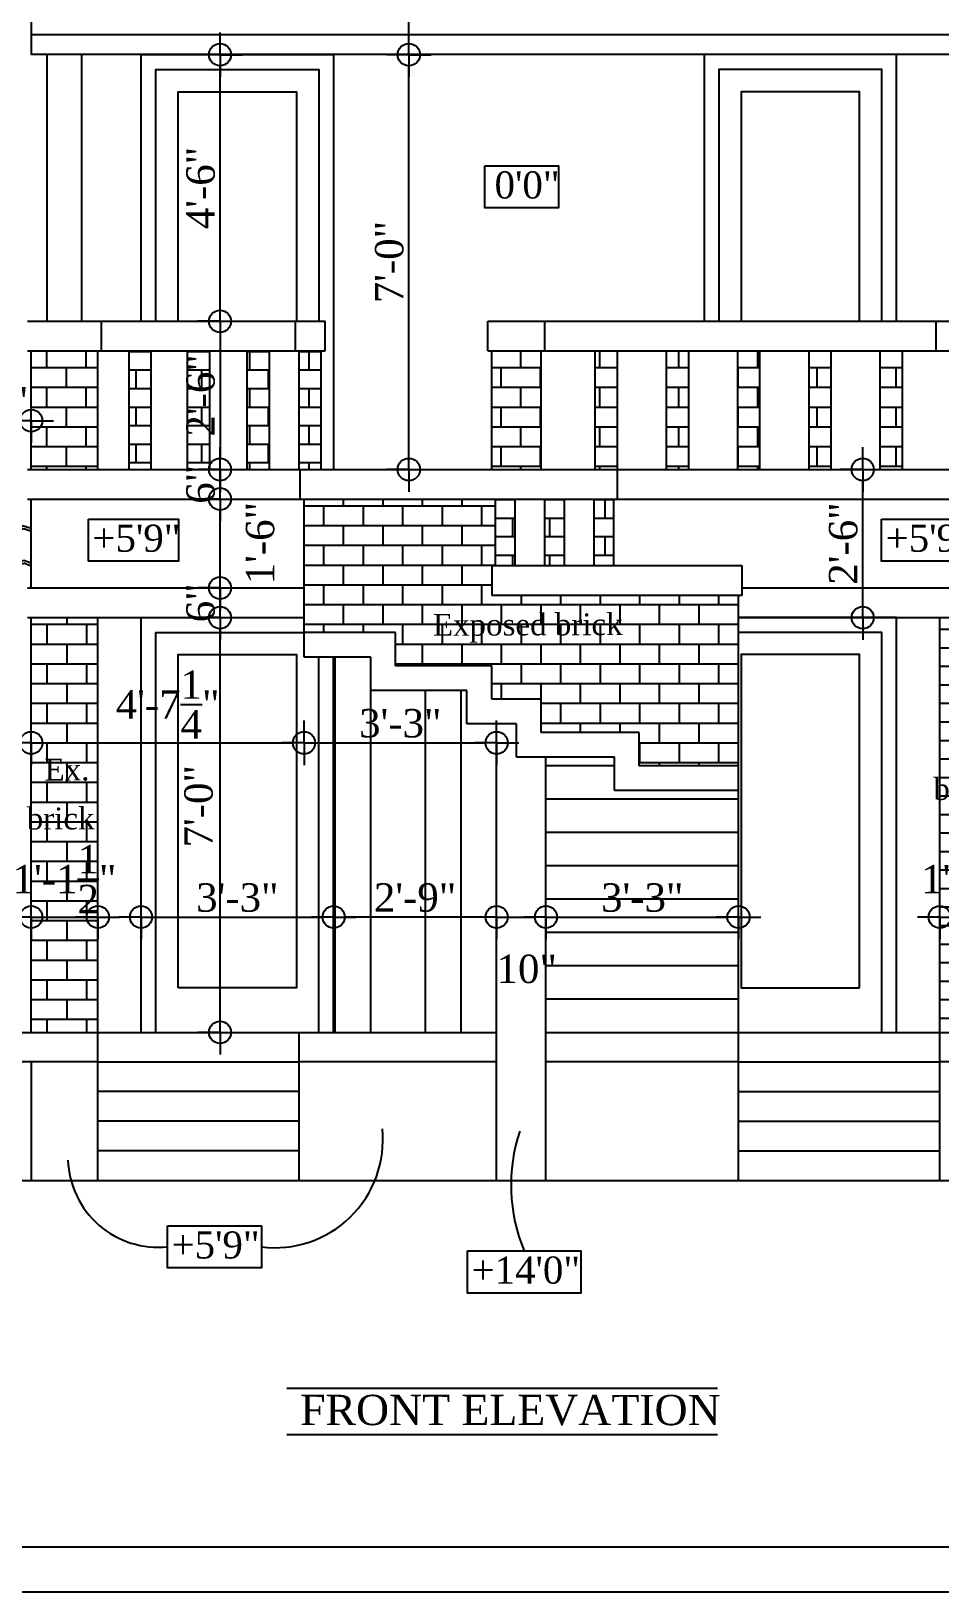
# Model space of a CAD drawing. Extents: x -2842 to -33, y 60 to 555.
# Drawn here: x -1751.3 to -1567.3, y 60.1 to 376.1 of the extents above; entities that cross this region are included whole.
import ezdxf

# ---------------------------------------------------------------- set-up
doc = ezdxf.new("R2010")
doc.units = 0
doc.header["$LTSCALE"] = 20
doc.header["$MEASUREMENT"] = 0
doc.header["$PDMODE"] = 34
doc.layers.get('0').update_dxf_attribs({"linetype": 'CONTINUOUS'})
doc.layers.get('DEFPOINTS').update_dxf_attribs({"linetype": 'CONTINUOUS'})
for name, color, linetype in [('border', 230, 'CONTINUOUS'), ('DIMLINE', 254, 'CONTINUOUS'), ('DOOR', 1, 'CONTINUOUS'), ('levels', 2, 'CONTINUOUS'), ('text', 2, 'CONTINUOUS'), ('TEXTS', 2, 'CONTINUOUS'), ('tile', 22, 'CONTINUOUS'), ('wall', 13, 'CONTINUOUS'), ('WOOD', 7, 'CONTINUOUS')]:
    doc.layers.add(name, color=color, linetype=linetype)
doc.layers.add('correct', color=230, linetype='CONTINUOUS', plot=False)
doc.styles.add('DIMTEXT', font='times_1.ttf')
doc.styles.add('STYLE1', font='times_1.ttf')
doc.styles.add('style5', font='times_1.ttf')
doc.dimstyles.new('ARCH_48_0', dxfattribs={"dimtxt": 5.75, "dimasz": 2.25, "dimexe": 0.25, "dimexo": 0, "dimgap": 1, "dimtad": 1, "dimzin": 3, "dimdsep": 46, "dimlunit": 4, "dimtxsty": 'DIMTEXT', "dimblk": 'BLK', "dimcen": 0, "dimdle": 0.09375, "dimse1": 1, "dimse2": 1, "dimclrd": 254, "dimclrt": 3, "dimadec": 1, "dimazin": 0, "dimtfac": 1, "dimtix": 1, "dimtmove": 2, "dimatfit": 3, "dimldrblk": 'NONE', "dimfxl": 0.25, "dimtvp": 1.4625, "dimtolj": 1, "dimtzin": 15, "dimarcsym": 0})
pattern_1 = [(0, (839.894, -6e-14), (0, 4), []), (90, (839.894, -6e-14), (-8, 5e-16), [4, -4]), (90, (843.894, -6e-14), (-8, 5e-16), [-4, 4])]

# ---------------------------------------------------------------- blocks, each defined once
blk = doc.blocks.new('BLK')
for q in [(0, 2), (-2, 0), (2, 0), (0, -2)]:
    blk.add_line((0, 0), q)
blk.add_circle((0, 0), 1)
blk = doc.blocks.new('*D62')
at = {"layer": 'DEFPOINTS', "color": 0, "lineweight": -2}
for p in [(-1760.26, 306.25), (-1751.26, 306.25), (-1751.26, 297.23)]:
    blk.add_point(p, dxfattribs=at)
at = {"layer": 'DIMLINE', "color": 254, "lineweight": -2}
blk.add_line((-1758.01, 297.23), (-1753.51, 297.23), dxfattribs=at)
at = {"layer": 'DIMLINE', "color": 254, "lineweight": -2, "xscale": 2.25, "yscale": 2.25, "zscale": 2.25, "rotation": 180}
blk.add_blockref('BLK', (-1760.26, 297.23), dxfattribs=at)
at = {"layer": 'DIMLINE', "color": 254, "lineweight": -2, "xscale": 2.25, "yscale": 2.25, "zscale": 2.25}
blk.add_blockref('BLK', (-1751.26, 297.23), dxfattribs=at)
at = {"layer": 'DIMLINE', "color": 3, "lineweight": -2, "insert": (-1755.76, 301.17), "char_height": 5.75, "attachment_point": 5, "style": 'DIMTEXT'}
blk.add_mtext('\\A1;9"', dxfattribs=at)
blk = doc.blocks.new('_None')
blk = doc.blocks.new('*D66')
at = {"layer": 'DEFPOINTS', "color": 0, "lineweight": -2}
for p in [(-1790.8, 281.36), (-1870.74, 263.36), (-1745.33, 263.36)]:
    blk.add_point(p, dxfattribs=at)
at = {"layer": 'DIMLINE', "color": 254, "lineweight": -2}
blk.add_line((-1870.74, 279.11), (-1870.74, 265.61), dxfattribs=at)
at = {"layer": 'DIMLINE', "color": 254, "lineweight": -2, "xscale": 2.25, "yscale": 2.25, "zscale": 2.25}
for p, rotation in [((-1870.74, 281.36), 90), ((-1870.74, 263.36), 270)]:
    blk.add_blockref('BLK', p, dxfattribs=dict(at, rotation=rotation))
at = {"layer": 'DIMLINE', "color": 3, "lineweight": -2, "insert": (-1874.66, 272.36), "char_height": 5.75, "attachment_point": 5, "rotation": 90, "style": 'DIMTEXT'}
blk.add_mtext('\\A1;1\'-6"', dxfattribs=at)
blk = doc.blocks.new('*D67')
at = {"layer": 'DEFPOINTS', "color": 0, "lineweight": -2}
for p in [(-1745.33, 263.36), (-1773.72, 257.36), (-1745.33, 257.36)]:
    blk.add_point(p, dxfattribs=at)
at = {"layer": 'DIMLINE', "color": 254, "lineweight": -2}
for p, q in [((-1773.72, 265.61), (-1773.72, 267.86)), ((-1773.72, 263.36), (-1773.72, 257.36)), ((-1773.72, 255.11), (-1773.72, 252.86))]:
    blk.add_line(p, q, dxfattribs=at)
at = {"layer": 'DIMLINE', "color": 254, "lineweight": -2, "xscale": 2.25, "yscale": 2.25, "zscale": 2.25}
for p, rotation in [((-1773.72, 263.36), 270), ((-1773.72, 257.36), 90)]:
    blk.add_blockref('BLK', p, dxfattribs=dict(at, rotation=rotation))
at = {"layer": 'DIMLINE', "color": 3, "lineweight": -2, "insert": (-1766.57, 260.26), "char_height": 5.75, "attachment_point": 5, "rotation": 90, "style": 'DIMTEXT'}
blk.add_mtext('\\A1;6"', dxfattribs=at)
blk = doc.blocks.new('*D68')
at = {"layer": 'DEFPOINTS', "color": 0, "lineweight": -2}
for p in [(-1746.95, 257.36), (-1773.72, 203.36), (-1763.73, 203.36)]:
    blk.add_point(p, dxfattribs=at)
at = {"layer": 'DIMLINE', "color": 254, "lineweight": -2}
blk.add_line((-1773.72, 255.11), (-1773.72, 205.61), dxfattribs=at)
at = {"layer": 'DIMLINE', "color": 254, "lineweight": -2, "xscale": 2.25, "yscale": 2.25, "zscale": 2.25}
for p, rotation in [((-1773.72, 257.36), 90), ((-1773.72, 203.36), 270)]:
    blk.add_blockref('BLK', p, dxfattribs=dict(at, rotation=rotation))
at = {"layer": 'DIMLINE', "color": 3, "lineweight": -2, "insert": (-1777.65, 230.36), "char_height": 5.75, "attachment_point": 5, "rotation": 90, "style": 'DIMTEXT'}
blk.add_mtext('\\A1;4\'-6"', dxfattribs=at)
blk = doc.blocks.new('*D73')
at = {"layer": 'DEFPOINTS', "color": 0, "lineweight": -2}
for p in [(-1773.72, 371.36), (-1732.39, 371.36), (-1791.78, 317.36)]:
    blk.add_point(p, dxfattribs=at)
at = {"layer": 'DIMLINE', "color": 254, "lineweight": -2}
blk.add_line((-1773.72, 319.61), (-1773.72, 369.11), dxfattribs=at)
at = {"layer": 'DIMLINE', "color": 254, "lineweight": -2, "xscale": 2.25, "yscale": 2.25, "zscale": 2.25}
for p, rotation in [((-1773.72, 371.36), 90), ((-1773.72, 317.36), 270)]:
    blk.add_blockref('BLK', p, dxfattribs=dict(at, rotation=rotation))
at = {"layer": 'DIMLINE', "color": 3, "lineweight": -2, "insert": (-1777.65, 344.36), "char_height": 5.75, "attachment_point": 5, "rotation": 90, "style": 'DIMTEXT'}
blk.add_mtext('\\A1;4\'-6"', dxfattribs=at)
blk = doc.blocks.new('*D76')
at = {"layer": 'DEFPOINTS', "color": 0, "lineweight": -2}
for p in [(-1713.01, 371.36), (-1639.48, 371.36), (-1639.48, 317.36)]:
    blk.add_point(p, dxfattribs=at)
at = {"layer": 'DIMLINE', "color": 254, "lineweight": -2}
blk.add_line((-1713.01, 319.61), (-1713.01, 369.11), dxfattribs=at)
at = {"layer": 'DIMLINE', "color": 254, "lineweight": -2, "xscale": 2.25, "yscale": 2.25, "zscale": 2.25}
for p, rotation in [((-1713.01, 371.36), 90), ((-1713.01, 317.36), 270)]:
    blk.add_blockref('BLK', p, dxfattribs=dict(at, rotation=rotation))
at = {"layer": 'DIMLINE', "color": 3, "lineweight": -2, "insert": (-1716.93, 344.36), "char_height": 5.75, "attachment_point": 5, "rotation": 90, "style": 'DIMTEXT'}
blk.add_mtext('\\A1;4\'-6"', dxfattribs=at)
blk = doc.blocks.new('*D77')
at = {"layer": 'DEFPOINTS', "color": 0, "lineweight": -2}
for p in [(-1639.48, 317.36), (-1713.01, 287.36), (-1639.48, 287.36)]:
    blk.add_point(p, dxfattribs=at)
at = {"layer": 'DIMLINE', "color": 254, "lineweight": -2}
blk.add_line((-1713.01, 315.11), (-1713.01, 289.61), dxfattribs=at)
at = {"layer": 'DIMLINE', "color": 254, "lineweight": -2, "xscale": 2.25, "yscale": 2.25, "zscale": 2.25}
for p, rotation in [((-1713.01, 317.36), 90), ((-1713.01, 287.36), 270)]:
    blk.add_blockref('BLK', p, dxfattribs=dict(at, rotation=rotation))
at = {"layer": 'DIMLINE', "color": 3, "lineweight": -2, "insert": (-1716.93, 302.36), "char_height": 5.75, "attachment_point": 5, "rotation": 90, "style": 'DIMTEXT'}
blk.add_mtext('\\A1;2\'-6"', dxfattribs=at)
blk = doc.blocks.new('*D78')
at = {"layer": 'DEFPOINTS', "color": 0, "lineweight": -2}
for p in [(-1713.01, 257.36), (-1705.47, 257.36), (-1705.47, 173.36)]:
    blk.add_point(p, dxfattribs=at)
at = {"layer": 'DIMLINE', "color": 254, "lineweight": -2}
blk.add_line((-1713.01, 175.61), (-1713.01, 255.11), dxfattribs=at)
at = {"layer": 'DIMLINE', "color": 254, "lineweight": -2, "xscale": 2.25, "yscale": 2.25, "zscale": 2.25}
for p, rotation in [((-1713.01, 257.36), 90), ((-1713.01, 173.36), 270)]:
    blk.add_blockref('BLK', p, dxfattribs=dict(at, rotation=rotation))
at = {"layer": 'DIMLINE', "color": 3, "lineweight": -2, "insert": (-1717.34, 219.16), "char_height": 5.75, "attachment_point": 5, "rotation": 90, "style": 'DIMTEXT'}
blk.add_mtext('\\A1;7\'-0"', dxfattribs=at)
blk = doc.blocks.new('*D79')
at = {"layer": 'DEFPOINTS', "color": 0, "lineweight": -2}
for p in [(-1713.01, 263.36), (-1705.47, 263.36), (-1705.47, 257.36)]:
    blk.add_point(p, dxfattribs=at)
at = {"layer": 'DIMLINE', "color": 254, "lineweight": -2}
for p, q in [((-1713.01, 265.61), (-1713.01, 267.86)), ((-1713.01, 257.36), (-1713.01, 263.36)), ((-1713.01, 255.11), (-1713.01, 252.86))]:
    blk.add_line(p, q, dxfattribs=at)
at = {"layer": 'DIMLINE', "color": 254, "lineweight": -2, "xscale": 2.25, "yscale": 2.25, "zscale": 2.25}
for p, rotation in [((-1713.01, 263.36), 270), ((-1713.01, 257.36), 90)]:
    blk.add_blockref('BLK', p, dxfattribs=dict(at, rotation=rotation))
at = {"layer": 'DIMLINE', "color": 3, "lineweight": -2, "insert": (-1716.93, 260.36), "char_height": 5.75, "attachment_point": 5, "rotation": 90, "style": 'DIMTEXT'}
blk.add_mtext('\\A1;6"', dxfattribs=at)
blk = doc.blocks.new('*D80')
at = {"layer": 'DEFPOINTS', "color": 0, "lineweight": -2}
for p in [(-1713.01, 281.36), (-1702.05, 281.36), (-1703.4, 263.36)]:
    blk.add_point(p, dxfattribs=at)
at = {"layer": 'DIMLINE', "color": 254, "lineweight": -2}
blk.add_line((-1713.01, 265.61), (-1713.01, 279.11), dxfattribs=at)
at = {"layer": 'DIMLINE', "color": 254, "lineweight": -2, "xscale": 2.25, "yscale": 2.25, "zscale": 2.25}
for p, rotation in [((-1713.01, 281.36), 90), ((-1713.01, 263.36), 270)]:
    blk.add_blockref('BLK', p, dxfattribs=dict(at, rotation=rotation))
at = {"layer": 'DIMLINE', "color": 3, "lineweight": -2, "insert": (-1704.88, 272.44), "char_height": 5.75, "attachment_point": 5, "rotation": 90, "style": 'DIMTEXT'}
blk.add_mtext('\\A1;1\'-6"', dxfattribs=at)
blk = doc.blocks.new('*D81')
at = {"layer": 'DEFPOINTS', "color": 0, "lineweight": -2}
for p in [(-1713.01, 287.36), (-1703.02, 287.36), (-1702.05, 281.36)]:
    blk.add_point(p, dxfattribs=at)
at = {"layer": 'DIMLINE', "color": 254, "lineweight": -2}
for p, q in [((-1713.01, 289.61), (-1713.01, 291.86)), ((-1713.01, 281.36), (-1713.01, 287.36)), ((-1713.01, 279.11), (-1713.01, 276.86))]:
    blk.add_line(p, q, dxfattribs=at)
at = {"layer": 'DIMLINE', "color": 254, "lineweight": -2, "xscale": 2.25, "yscale": 2.25, "zscale": 2.25}
for p, rotation in [((-1713.01, 287.36), 270), ((-1713.01, 281.36), 90)]:
    blk.add_blockref('BLK', p, dxfattribs=dict(at, rotation=rotation))
at = {"layer": 'DIMLINE', "color": 3, "lineweight": -2, "insert": (-1716.93, 284.36), "char_height": 5.75, "attachment_point": 5, "rotation": 90, "style": 'DIMTEXT'}
blk.add_mtext('\\A1;6"', dxfattribs=at)
blk = doc.blocks.new('*D82')
at = {"layer": 'DEFPOINTS', "color": 0, "lineweight": -2}
for p in [(-1674.78, 371.36), (-1664.88, 371.36), (-1685.46, 287.36)]:
    blk.add_point(p, dxfattribs=at)
at = {"layer": 'DIMLINE', "color": 254, "lineweight": -2}
blk.add_line((-1674.78, 289.61), (-1674.78, 369.11), dxfattribs=at)
at = {"layer": 'DIMLINE', "color": 254, "lineweight": -2, "xscale": 2.25, "yscale": 2.25, "zscale": 2.25}
for p, rotation in [((-1674.78, 371.36), 90), ((-1674.78, 287.36), 270)]:
    blk.add_blockref('BLK', p, dxfattribs=dict(at, rotation=rotation))
at = {"layer": 'DIMLINE', "color": 3, "lineweight": -2, "insert": (-1678.71, 329.36), "char_height": 5.75, "attachment_point": 5, "rotation": 90, "style": 'DIMTEXT'}
blk.add_mtext('\\A1;7\'-0"', dxfattribs=at)
blk = doc.blocks.new('*D83')
at = {"layer": 'DEFPOINTS', "color": 0, "lineweight": -2}
for p in [(-1674.78, 401.47), (-1660.2, 401.47), (-1660.2, 371.36)]:
    blk.add_point(p, dxfattribs=at)
at = {"layer": 'DIMLINE', "color": 254, "lineweight": -2}
blk.add_line((-1674.78, 373.61), (-1674.78, 399.22), dxfattribs=at)
at = {"layer": 'DIMLINE', "color": 254, "lineweight": -2, "xscale": 2.25, "yscale": 2.25, "zscale": 2.25}
for p, rotation in [((-1674.78, 401.47), 90), ((-1674.78, 371.36), 270)]:
    blk.add_blockref('BLK', p, dxfattribs=dict(at, rotation=rotation))
at = {"layer": 'DIMLINE', "color": 3, "lineweight": -2, "insert": (-1678.7, 386.42), "char_height": 5.75, "attachment_point": 5, "rotation": 90, "style": 'DIMTEXT'}
blk.add_mtext('\\A1;2\'-6"', dxfattribs=at)
blk = doc.blocks.new('*D86')
at = {"layer": 'DEFPOINTS', "color": 0, "lineweight": -2}
for p in [(-1737.76, 196.71), (-1751.26, 191.01), (-1737.76, 191.01)]:
    blk.add_point(p, dxfattribs=at)
at = {"layer": 'DIMLINE', "color": 254, "lineweight": -2}
for p, q in [((-1753.51, 196.71), (-1755.76, 196.71)), ((-1751.26, 196.71), (-1737.76, 196.71)), ((-1735.51, 196.71), (-1733.26, 196.71))]:
    blk.add_line(p, q, dxfattribs=at)
at = {"layer": 'DIMLINE', "color": 254, "lineweight": -2, "xscale": 2.25, "yscale": 2.25, "zscale": 2.25}
blk.add_blockref('BLK', (-1751.26, 196.71), dxfattribs=at)
at = {"layer": 'DIMLINE', "color": 254, "lineweight": -2, "xscale": 2.25, "yscale": 2.25, "zscale": 2.25, "rotation": 180}
blk.add_blockref('BLK', (-1737.76, 196.71), dxfattribs=at)
at = {"layer": 'DIMLINE', "color": 3, "lineweight": -2, "insert": (-1744.51, 204.4), "char_height": 5.75, "attachment_point": 5, "style": 'DIMTEXT'}
blk.add_mtext('\\A1;1\'-1{\\H1.000000x;\\S1/2;}"', dxfattribs=at)
blk = doc.blocks.new('*D87')
at = {"layer": 'DEFPOINTS', "color": 0, "lineweight": -2}
for p in [(-1647.01, 196.71), (-1657.01, 177.4), (-1647.01, 177.4)]:
    blk.add_point(p, dxfattribs=at)
at = {"layer": 'DIMLINE', "color": 254, "lineweight": -2}
blk.add_line((-1654.76, 196.71), (-1649.26, 196.71), dxfattribs=at)
at = {"layer": 'DIMLINE', "color": 254, "lineweight": -2, "xscale": 2.25, "yscale": 2.25, "zscale": 2.25, "rotation": 180}
blk.add_blockref('BLK', (-1657.01, 196.71), dxfattribs=at)
at = {"layer": 'DIMLINE', "color": 254, "lineweight": -2, "xscale": 2.25, "yscale": 2.25, "zscale": 2.25}
blk.add_blockref('BLK', (-1647.01, 196.71), dxfattribs=at)
at = {"layer": 'DIMLINE', "color": 3, "lineweight": -2, "insert": (-1650.9, 186.18), "char_height": 5.75, "attachment_point": 5, "style": 'DIMTEXT'}
blk.add_mtext('\\A1;10"', dxfattribs=at)
blk = doc.blocks.new('*D88')
at = {"layer": 'DEFPOINTS', "color": 0, "lineweight": -2}
for p in [(-1608.01, 196.71), (-1647.01, 177.4), (-1608.01, 177.4)]:
    blk.add_point(p, dxfattribs=at)
at = {"layer": 'DIMLINE', "color": 254, "lineweight": -2}
blk.add_line((-1644.76, 196.71), (-1610.26, 196.71), dxfattribs=at)
at = {"layer": 'DIMLINE', "color": 254, "lineweight": -2, "xscale": 2.25, "yscale": 2.25, "zscale": 2.25, "rotation": 180}
blk.add_blockref('BLK', (-1647.01, 196.71), dxfattribs=at)
at = {"layer": 'DIMLINE', "color": 254, "lineweight": -2, "xscale": 2.25, "yscale": 2.25, "zscale": 2.25}
blk.add_blockref('BLK', (-1608.01, 196.71), dxfattribs=at)
at = {"layer": 'DIMLINE', "color": 3, "lineweight": -2, "insert": (-1627.51, 200.63), "char_height": 5.75, "attachment_point": 5, "style": 'DIMTEXT'}
blk.add_mtext('\\A1;3\'-3"', dxfattribs=at)
blk = doc.blocks.new('*D89')
at = {"layer": 'DEFPOINTS', "color": 0, "lineweight": -2}
for p in [(-1657.01, 214.94), (-1690.01, 211.37), (-1690.01, 196.71)]:
    blk.add_point(p, dxfattribs=at)
at = {"layer": 'DIMLINE', "color": 254, "lineweight": -2}
blk.add_line((-1659.26, 196.71), (-1687.76, 196.71), dxfattribs=at)
at = {"layer": 'DIMLINE', "color": 254, "lineweight": -2, "xscale": 2.25, "yscale": 2.25, "zscale": 2.25, "rotation": 180}
blk.add_blockref('BLK', (-1690.01, 196.71), dxfattribs=at)
at = {"layer": 'DIMLINE', "color": 254, "lineweight": -2, "xscale": 2.25, "yscale": 2.25, "zscale": 2.25}
blk.add_blockref('BLK', (-1657.01, 196.71), dxfattribs=at)
at = {"layer": 'DIMLINE', "color": 3, "lineweight": -2, "insert": (-1673.51, 200.64), "char_height": 5.75, "attachment_point": 5, "style": 'DIMTEXT'}
blk.add_mtext('\\A1;2\'-9"', dxfattribs=at)
blk = doc.blocks.new('*D90')
at = {"layer": 'DEFPOINTS', "color": 0, "lineweight": -2}
for p in [(-1751.26, 257.36), (-1696.01, 257.36), (-1696.01, 232)]:
    blk.add_point(p, dxfattribs=at)
at = {"layer": 'DIMLINE', "color": 254, "lineweight": -2}
blk.add_line((-1749.01, 232), (-1698.26, 232), dxfattribs=at)
at = {"layer": 'DIMLINE', "color": 254, "lineweight": -2, "xscale": 2.25, "yscale": 2.25, "zscale": 2.25, "rotation": 180}
blk.add_blockref('BLK', (-1751.26, 232), dxfattribs=at)
at = {"layer": 'DIMLINE', "color": 254, "lineweight": -2, "xscale": 2.25, "yscale": 2.25, "zscale": 2.25}
blk.add_blockref('BLK', (-1696.01, 232), dxfattribs=at)
at = {"layer": 'DIMLINE', "color": 3, "lineweight": -2, "insert": (-1723.63, 239.76), "char_height": 5.75, "attachment_point": 5, "style": 'DIMTEXT'}
blk.add_mtext('\\A1;4\'-7{\\H1.000000x;\\S1/4;}"', dxfattribs=at)
blk = doc.blocks.new('*D91')
at = {"layer": 'DEFPOINTS', "color": 0, "lineweight": -2}
for p in [(-1567.26, 208.72), (-1553.76, 208.72), (-1553.76, 196.71)]:
    blk.add_point(p, dxfattribs=at)
at = {"layer": 'DIMLINE', "color": 254, "lineweight": -2}
for p, q in [((-1569.51, 196.71), (-1571.76, 196.71)), ((-1567.26, 196.71), (-1553.76, 196.71)), ((-1551.51, 196.71), (-1549.26, 196.71))]:
    blk.add_line(p, q, dxfattribs=at)
at = {"layer": 'DIMLINE', "color": 254, "lineweight": -2, "xscale": 2.25, "yscale": 2.25, "zscale": 2.25}
blk.add_blockref('BLK', (-1567.26, 196.71), dxfattribs=at)
at = {"layer": 'DIMLINE', "color": 254, "lineweight": -2, "xscale": 2.25, "yscale": 2.25, "zscale": 2.25, "rotation": 180}
blk.add_blockref('BLK', (-1553.76, 196.71), dxfattribs=at)
at = {"layer": 'DIMLINE', "color": 3, "lineweight": -2, "insert": (-1560.51, 204.4), "char_height": 5.75, "attachment_point": 5, "style": 'DIMTEXT'}
blk.add_mtext('\\A1;1\'-1{\\H1.000000x;\\S1/2;}"', dxfattribs=at)
blk = doc.blocks.new('*D92')
at = {"layer": 'DEFPOINTS', "color": 0, "lineweight": -2}
for p in [(-1582.86, 287.36), (-1570.53, 287.36), (-1570.53, 257.36)]:
    blk.add_point(p, dxfattribs=at)
at = {"layer": 'DIMLINE', "color": 254, "lineweight": -2}
blk.add_line((-1582.86, 259.61), (-1582.86, 285.11), dxfattribs=at)
at = {"layer": 'DIMLINE', "color": 254, "lineweight": -2, "xscale": 2.25, "yscale": 2.25, "zscale": 2.25}
for p, rotation in [((-1582.86, 287.36), 90), ((-1582.86, 257.36), 270)]:
    blk.add_blockref('BLK', p, dxfattribs=dict(at, rotation=rotation))
at = {"layer": 'DIMLINE', "color": 3, "lineweight": -2, "insert": (-1586.79, 272.36), "char_height": 5.75, "attachment_point": 5, "rotation": 90, "style": 'DIMTEXT'}
blk.add_mtext('\\A1;2\'-6"', dxfattribs=at)
blk = doc.blocks.new('*D177')
at = {"layer": 'DEFPOINTS', "color": 0, "lineweight": -2}
for p in [(-1729.01, 257.36), (-1690.01, 211.37), (-1690.01, 196.71)]:
    blk.add_point(p, dxfattribs=at)
at = {"layer": 'DIMLINE', "color": 254, "lineweight": -2}
blk.add_line((-1726.76, 196.71), (-1692.26, 196.71), dxfattribs=at)
at = {"layer": 'DIMLINE', "color": 254, "lineweight": -2, "xscale": 2.25, "yscale": 2.25, "zscale": 2.25, "rotation": 180}
blk.add_blockref('BLK', (-1729.01, 196.71), dxfattribs=at)
at = {"layer": 'DIMLINE', "color": 254, "lineweight": -2, "xscale": 2.25, "yscale": 2.25, "zscale": 2.25}
blk.add_blockref('BLK', (-1690.01, 196.71), dxfattribs=at)
at = {"layer": 'DIMLINE', "color": 3, "lineweight": -2, "insert": (-1709.51, 200.63), "char_height": 5.75, "attachment_point": 5, "style": 'DIMTEXT'}
blk.add_mtext('\\A1;3\'-3"', dxfattribs=at)
blk = doc.blocks.new('*D178')
at = {"layer": 'DEFPOINTS', "color": 0, "lineweight": -2}
for p in [(-1696.01, 249.37), (-1657.01, 232), (-1657.01, 228.85)]:
    blk.add_point(p, dxfattribs=at)
at = {"layer": 'DIMLINE', "color": 254, "lineweight": -2}
blk.add_line((-1693.76, 232), (-1659.26, 232), dxfattribs=at)
at = {"layer": 'DIMLINE', "color": 254, "lineweight": -2, "xscale": 2.25, "yscale": 2.25, "zscale": 2.25, "rotation": 180}
blk.add_blockref('BLK', (-1696.01, 232), dxfattribs=at)
at = {"layer": 'DIMLINE', "color": 254, "lineweight": -2, "xscale": 2.25, "yscale": 2.25, "zscale": 2.25}
blk.add_blockref('BLK', (-1657.01, 232), dxfattribs=at)
at = {"layer": 'DIMLINE', "color": 3, "lineweight": -2, "insert": (-1676.51, 235.93), "char_height": 5.75, "attachment_point": 5, "style": 'DIMTEXT'}
blk.add_mtext('\\A1;3\'-3"', dxfattribs=at)

msp = doc.modelspace()

# ---------------------------------------------------------------- hatches: boundary and pattern name
at = {"layer": 'tile', "lineweight": -2}
h = msp.add_hatch(dxfattribs=at)
h.set_pattern_fill('BRICK', color=256, scale=16, style=0)
h.set_pattern_definition(pattern_1)
h.paths.add_polyline_path([(-1737.756, 311.363), (-1751.256, 311.363), (-1751.256, 287.363), (-1737.756, 287.363)])
h = msp.add_hatch(dxfattribs=at)
h.set_pattern_fill('BRICK', color=256, scale=15, style=0)
h.set_pattern_definition([(0, (6.263, -6e-14), (0, 3.75), []), (90, (6.263, -6e-14), (-7.5, 5e-16), [3.75, -3.75]), (90, (10.013, -6e-14), (-7.5, 5e-16), [-3.75, 3.75])])
h.paths.add_polyline_path([(-1731.431, 287.363), (-1726.931, 287.363), (-1726.931, 311.363), (-1731.431, 311.363)])
h = msp.add_hatch(dxfattribs=at)
h.set_pattern_fill('BRICK', color=256, scale=15, style=0)
h.set_pattern_definition([(0, (4.524, -6e-14), (0, 3.75), []), (90, (4.524, -6e-14), (-7.5, 5e-16), [3.75, -3.75]), (90, (8.274, -6e-14), (-7.5, 5e-16), [-3.75, 3.75])])
h.paths.add_polyline_path([(-1719.608, 287.363), (-1715.108, 287.363), (-1715.108, 311.363), (-1719.608, 311.363)])
h = msp.add_hatch(dxfattribs=at)
h.set_pattern_fill('BRICK', color=256, scale=15, style=0)
h.set_pattern_definition([(0, (3.0448, -6e-14), (0, 3.75), []), (90, (3.045, -6e-14), (-7.5, 5e-16), [3.75, -3.75]), (90, (6.795, -6e-14), (-7.5, 5e-16), [-3.75, 3.75])])
h.paths.add_polyline_path([(-1707.524, 287.363), (-1703.024, 287.363), (-1703.024, 311.363), (-1707.524, 311.363)])
h = msp.add_hatch(dxfattribs=at)
h.set_pattern_fill('BRICK', color=256, scale=15, style=0)
h.paths.add_polyline_path([(-1697.006, 287.363), (-1692.506, 287.363), (-1692.506, 311.363), (-1697.006, 311.363)])
h = msp.add_hatch(dxfattribs=at)
h.set_pattern_fill('BRICK', color=256, scale=16, style=0)
h.set_pattern_definition(pattern_1)
h.paths.add_polyline_path([(-1648.006, 311.363), (-1658.006, 311.363), (-1658.006, 287.363), (-1648.006, 287.363)])
h = msp.add_hatch(dxfattribs=at)
h.set_pattern_fill('BRICK', color=256, scale=16, style=0)
h.set_pattern_definition(pattern_1)
h.paths.add_polyline_path([(-1637.05, 287.363), (-1632.55, 287.363), (-1632.55, 311.363), (-1637.05, 311.363)])
h = msp.add_hatch(dxfattribs=at)
h.set_pattern_fill('BRICK', color=256, scale=16, style=0)
h.set_pattern_definition(pattern_1)
h.paths.add_polyline_path([(-1622.612, 287.363), (-1618.112, 287.363), (-1618.112, 311.363), (-1622.612, 311.363)])
h = msp.add_hatch(dxfattribs=at)
h.set_pattern_fill('BRICK', color=256, scale=16, style=0)
h.set_pattern_definition(pattern_1)
h.paths.add_polyline_path([(-1608.175, 287.363), (-1603.675, 287.363), (-1603.675, 311.363), (-1608.175, 311.363)])
h = msp.add_hatch(dxfattribs=at)
h.set_pattern_fill('BRICK', color=256, scale=16, style=0)
h.set_pattern_definition(pattern_1)
h.paths.add_polyline_path([(-1593.737, 287.363), (-1589.237, 287.363), (-1589.237, 311.363), (-1593.737, 311.363)])
h = msp.add_hatch(dxfattribs=at)
h.set_pattern_fill('BRICK', color=256, scale=16, style=0)
h.set_pattern_definition(pattern_1)
h.paths.add_polyline_path([(-1579.3, 287.363), (-1574.8, 287.363), (-1574.8, 311.363), (-1579.3, 311.363)])
h = msp.add_hatch(dxfattribs=at)
h.set_pattern_fill('SPANTILE', color=256, scale=7, style=0)
h.set_pattern_definition([(274.9697, (6.44, 7), (-6.99993915, 84.00000736), [6.464304, -155.143247]), (180, (7, 0.56), (-7, -7), [0.56, -6.44]), (0, (0, 0), (7, 7), [1.96, -5.04]), (90, (1.96, 0), (-7, 7), [0.7, -6.3]), (270, (6.44, 0.7), (7, -7), [0.7, -6.3]), (0, (6.44, 0), (7, 7), [0.56, -6.44]), (0, (0, 0.56), (7, 7), [1.4, -5.6]), (85.0303, (1.4, 0.56), (6.99993915, 84.00000736), [6.464304, -155.143247]), (52.6961, (1.4, 0.91), (-90.99990123, -119.00007519), [1.848056, -182.95725]), (18.4349, (2.52, 2.38), (14.000003, 6.9999888), [1.770874, -20.365065]), (341.5651, (4.2, 2.94), (-14.000003, 6.9999888), [1.770874, -20.365065]), (307.3039, (5.88, 2.38), (90.99990123, -119.00007519), [1.848056, -182.95725]), (20.2249, (2.87, 1.89), (-76.99998085, -28.00005835), [1.417395, -140.321804]), (339.7751, (4.2, 2.38), (76.99998085, -28.00005835), [1.417395, -140.321804]), (307.4054, (5.53, 1.89), (70.00006967, -90.999947255), [1.498063, -148.308475]), (52.5946, (1.96, 0.7), (-70.00006967, -90.999947255), [1.498063, -148.308475])])
h.paths.add_polyline_path([(-1751.256, 263.363), (-1751.256, 281.363), (-1752.006, 281.363), (-1862.756, 281.363), (-1862.756, 263.363)])
h = msp.add_hatch(dxfattribs=at)
h.set_pattern_fill('BRICK', color=256, scale=16, style=0)
h.paths.add_polyline_path([(-1696.006, 281.363), (-1696.006, 254.369), (-1677.506, 254.369), (-1677.506, 247.618), (-1658.006, 247.618), (-1658.006, 240.866), (-1648.006, 240.866), (-1648.006, 234.115), (-1628.121, 234.115), (-1628.121, 227.363), (-1608.006, 227.363), (-1608.006, 261.86), (-1658.006, 261.86), (-1658.006, 267.86), (-1657.256, 267.86), (-1657.256, 281.363)])
h = msp.add_hatch(dxfattribs=at)
h.set_pattern_fill('BRICK', color=256, scale=15, style=0)
h.paths.add_polyline_path([(-1657.256, 267.86), (-1653.256, 267.86), (-1653.256, 281.363), (-1657.256, 281.363)])
h = msp.add_hatch(dxfattribs=at)
h.set_pattern_fill('BRICK', color=256, scale=15, style=0)
h.paths.add_polyline_path([(-1647.256, 267.86), (-1643.256, 267.86), (-1643.256, 281.363), (-1647.256, 281.363)])
h = msp.add_hatch(dxfattribs=at)
h.set_pattern_fill('BRICK', color=256, scale=15, style=0)
h.paths.add_polyline_path([(-1637.256, 267.86), (-1633.256, 267.86), (-1633.256, 281.363), (-1637.256, 281.363)])
h = msp.add_hatch(dxfattribs=at)
h.set_pattern_fill('BRICK', color=256, scale=16, style=0)
h.paths.add_polyline_path([(-1737.756, 257.363), (-1751.256, 257.363), (-1751.256, 173.363), (-1737.756, 173.363)])
h = msp.add_hatch(dxfattribs=at)
h.set_pattern_fill('BRICK', color=256, scale=15, style=0)
h.paths.add_polyline_path([(-1567.256, 173.363), (-1553.756, 173.363), (-1553.756, 257.363), (-1567.256, 257.363)])

# ---------------------------------------------------------------- linework, layer by layer
at = {"lineweight": -2}
for p, q in [((-1689.752, 249.369), (-1689.752, 173.363)), ((-1682.552, 249.369), (-1682.552, 173.363)), ((-1671.46, 242.618), (-1671.46, 173.363)), ((-1664.26, 242.618), (-1664.26, 173.363)), ((-1633.121, 227.363), (-1647.006, 227.363)), ((-1608.006, 220.613), (-1647.006, 220.613)), ((-1608.006, 213.863), (-1647.006, 213.863)), ((-1608.006, 207.113), (-1647.006, 207.113)), ((-1608.006, 200.363), (-1647.006, 200.363)), ((-1608.006, 193.613), (-1647.006, 193.613)), ((-1608.006, 186.863), (-1647.006, 186.863)), ((-1608.006, 180.113), (-1647.006, 180.113)), ((-1737.756, 143.363), (-1737.756, 173.363)), ((-1697.006, 167.363), (-1697.006, 173.363)), ((-1608.006, 143.363), (-1608.006, 173.363)), ((-1567.256, 143.363), (-1567.256, 173.363)), ((-1737.756, 167.363), (-1697.006, 167.363)), ((-1697.006, 143.363), (-1697.006, 167.363)), ((-1608.006, 167.363), (-1567.256, 167.363)), ((-1697.006, 161.363), (-1737.756, 161.363)), ((-1608.006, 161.363), (-1567.256, 161.363)), ((-1697.006, 155.363), (-1737.756, 155.363)), ((-1608.006, 155.363), (-1567.256, 155.363)), ((-1697.006, 149.363), (-1737.756, 149.363)), ((-1608.006, 149.363), (-1567.256, 149.363))]:
    msp.add_line(p, q, dxfattribs=at)
at = {"layer": 'border', "lineweight": -2}
msp.add_line((-1370.453, 69.134), (-1945.687, 69.134), dxfattribs=at)
at = {"layer": 'correct', "color": 3, "lineweight": -2}
msp.add_lwpolyline([(-1945.687, 555.071), (-1945.687, 60.071), (-1370.453, 60.071), (-1370.453, 555.071)], close=True, dxfattribs=at)
at = {"layer": 'DOOR'}
for p, q in [((-1693.008, 173.363), (-1693.008, 249.369)), ((-1690.008, 173.363), (-1690.008, 249.369))]:
    msp.add_line(p, q, dxfattribs=at)
for points in [[(-1729.007, 317.363), (-1729.007, 371.363), (-1690.008, 371.363), (-1690.008, 287.363)], [(-1576.005, 317.363), (-1576.005, 371.363), (-1615.005, 371.363), (-1615.005, 317.363)], [(-1726.007, 317.363), (-1726.007, 368.363), (-1693.008, 368.363), (-1693.008, 317.363)], [(-1579.005, 317.363), (-1579.005, 368.363), (-1612.005, 368.363), (-1612.005, 317.363)], [(-1721.507, 317.363), (-1721.507, 363.863), (-1697.508, 363.863), (-1697.508, 317.363)], [(-1583.505, 317.363), (-1583.505, 363.863), (-1607.505, 363.863), (-1607.505, 317.363)], [(-1729.007, 173.363), (-1729.007, 257.363), (-1697.006, 257.363)], [(-1576.005, 173.363), (-1576.005, 257.363), (-1608.006, 257.363)], [(-1726.007, 173.363), (-1726.007, 254.363), (-1696.006, 254.363)], [(-1579.005, 173.363), (-1579.005, 254.363), (-1608.006, 254.363)]]:
    msp.add_lwpolyline(points, dxfattribs=at)
for points in [[(-1721.507, 182.363), (-1721.507, 249.863), (-1697.508, 249.863), (-1697.508, 182.363), (-1721.507, 182.363)], [(-1583.505, 182.363), (-1583.505, 249.863), (-1607.505, 249.863), (-1607.505, 182.363), (-1583.505, 182.363)]]:
    msp.add_lwpolyline(points, close=True, dxfattribs=at)
at = {"layer": 'levels', "color": 0}
for points in [[(-1659.386, 348.85), (-1644.505, 348.85), (-1644.505, 340.315), (-1659.386, 340.315)], [(-1739.672, 277.313), (-1721.408, 277.313), (-1721.408, 268.778), (-1739.672, 268.778)], [(-1579.033, 277.313), (-1560.769, 277.313), (-1560.769, 268.778), (-1579.033, 268.778)], [(-1723.647, 134.186), (-1704.634, 134.186), (-1704.634, 125.651), (-1723.647, 125.651)], [(-1662.898, 129.092), (-1639.926, 129.092), (-1639.926, 120.556), (-1662.898, 120.556)]]:
    msp.add_lwpolyline(points, close=True, dxfattribs=at)
for centre, radius, start, end in [((-1701.913, 151.631), 21.882, 262.85729, 5.67262), ((-1619.478, 142.448), 34.615, 161.58629, 202.69722), ((-1725.469, 148.208), 18.379, 182.2278, 275.68796)]:
    msp.add_arc(centre, radius, start, end, dxfattribs=at)
at = {"layer": 'text'}
for p, q in [((-1612.294, 101.236), (-1699.512, 101.236)), ((-1612.294, 91.887), (-1699.512, 91.887))]:
    msp.add_line(p, q, dxfattribs=at)
at = {"layer": 'wall', "lineweight": -2}
for p, q in [((-1751.256, 401.473), (-1751.256, 371.363)), ((-1752.006, 317.363), (-1691.756, 317.363)), ((-1737.006, 311.363), (-1737.006, 317.363)), ((-1697.756, 311.363), (-1697.756, 317.363)), ((-1691.756, 311.363), (-1691.756, 317.363)), ((-1658.756, 311.363), (-1658.756, 317.363)), ((-1658.756, 317.363), (-1553.006, 317.363)), ((-1647.256, 311.363), (-1647.256, 317.363)), ((-1568.006, 311.363), (-1568.006, 317.363)), ((-1752.006, 311.363), (-1691.756, 311.363)), ((-1751.256, 287.363), (-1751.256, 311.363)), ((-1737.756, 287.363), (-1737.756, 311.363)), ((-1731.431, 287.363), (-1731.431, 311.363)), ((-1726.931, 287.363), (-1726.931, 311.363)), ((-1719.608, 287.363), (-1719.608, 311.363)), ((-1715.108, 287.363), (-1715.108, 311.363)), ((-1707.524, 287.363), (-1707.524, 311.363)), ((-1703.024, 287.363), (-1703.024, 311.363)), ((-1697.006, 287.363), (-1697.006, 311.363)), ((-1692.506, 287.363), (-1692.506, 311.363)), ((-1658.756, 311.363), (-1553.006, 311.363)), ((-1658.006, 287.363), (-1658.006, 311.363)), ((-1648.006, 287.363), (-1648.006, 311.363)), ((-1637.05, 287.363), (-1637.05, 311.363)), ((-1632.55, 287.363), (-1632.55, 311.363)), ((-1622.612, 287.363), (-1622.612, 311.363)), ((-1618.112, 287.363), (-1618.112, 311.363)), ((-1608.175, 287.363), (-1608.175, 311.363)), ((-1603.675, 287.363), (-1603.675, 311.363)), ((-1593.737, 287.363), (-1593.737, 311.363)), ((-1589.237, 287.363), (-1589.237, 311.363)), ((-1579.3, 287.363), (-1579.3, 311.363)), ((-1574.8, 287.363), (-1574.8, 311.363)), ((-1752.006, 287.363), (-1632.506, 287.363)), ((-1696.756, 281.363), (-1696.756, 287.363)), ((-1632.506, 281.363), (-1632.506, 287.363)), ((-1632.506, 287.363), (-1553.006, 287.363)), ((-1752.006, 281.363), (-1632.506, 281.363)), ((-1751.256, 263.363), (-1751.256, 281.363)), ((-1696.006, 249.369), (-1696.006, 281.363)), ((-1657.256, 267.86), (-1657.256, 281.363)), ((-1653.256, 267.86), (-1653.256, 281.363)), ((-1647.256, 267.86), (-1647.256, 281.363)), ((-1643.256, 267.86), (-1643.256, 281.363)), ((-1637.256, 267.86), (-1637.256, 281.363)), ((-1633.256, 267.86), (-1633.256, 281.363)), ((-1632.506, 281.363), (-1553.006, 281.363)), ((-1607.256, 267.86), (-1658.006, 267.86)), ((-1658.006, 267.86), (-1658.006, 261.86)), ((-1607.256, 261.86), (-1607.256, 267.86)), ((-1752.006, 263.363), (-1696.006, 263.363)), ((-1607.256, 263.363), (-1553.006, 263.363)), ((-1607.256, 261.86), (-1658.006, 261.86)), ((-1608.006, 173.363), (-1608.006, 261.86)), ((-1752.006, 257.363), (-1696.006, 257.363)), ((-1751.256, 173.363), (-1751.256, 257.363)), ((-1737.756, 173.363), (-1737.756, 257.363)), ((-1608.006, 257.363), (-1553.006, 257.363)), ((-1567.256, 173.363), (-1567.256, 257.363)), ((-1677.506, 254.369), (-1696.006, 254.369)), ((-1677.506, 247.618), (-1677.506, 254.369)), ((-1677.506, 247.618), (-1677.506, 254.369)), ((-1682.506, 249.369), (-1696.006, 249.369)), ((-1682.506, 242.618), (-1682.506, 249.369)), ((-1658.006, 247.618), (-1677.506, 247.618)), ((-1658.006, 240.866), (-1658.006, 247.618)), ((-1663.006, 242.618), (-1682.506, 242.618)), ((-1663.006, 235.866), (-1663.006, 242.618)), ((-1648.006, 240.866), (-1658.006, 240.866)), ((-1648.006, 234.115), (-1648.006, 240.866)), ((-1653.006, 235.866), (-1663.006, 235.866)), ((-1657.006, 143.363), (-1657.006, 235.866)), ((-1653.006, 229.115), (-1653.006, 235.866)), ((-1628.121, 234.115), (-1648.006, 234.115)), ((-1628.121, 227.363), (-1628.121, 234.115)), ((-1633.121, 229.115), (-1653.006, 229.115)), ((-1647.006, 143.363), (-1647.006, 229.115)), ((-1633.121, 222.363), (-1633.121, 229.115)), ((-1608.006, 227.363), (-1628.121, 227.363)), ((-1608.006, 222.363), (-1608.006, 227.363)), ((-1608.006, 222.363), (-1633.121, 222.363)), ((-1888.756, 173.363), (-1657.006, 173.363)), ((-1647.006, 173.363), (-1416.256, 173.363)), ((-1737.756, 167.363), (-1888.756, 167.363)), ((-1751.256, 167.363), (-1751.256, 143.363)), ((-1657.006, 167.363), (-1697.006, 167.363)), ((-1608.006, 167.363), (-1647.006, 167.363)), ((-1416.256, 167.363), (-1567.256, 167.363)), ((-1945.687, 143.363), (-1370.453, 143.363))]:
    msp.add_line(p, q, dxfattribs=at)
at = {"layer": 'wall', "color": 0, "lineweight": -2}
for p, q in [((-1748.006, 317.363), (-1748.006, 371.363)), ((-1741.006, 317.363), (-1741.006, 371.363))]:
    msp.add_line(p, q, dxfattribs=at)
at = {"layer": 'WOOD'}
for p, q in [((-1553.756, 375.363), (-1751.256, 375.363)), ((-1553.756, 371.363), (-1751.256, 371.363))]:
    msp.add_line(p, q, dxfattribs=at)

# ---------------------------------------------------------------- texts
at = {"layer": 'levels', "style": 'style5'}
for s, p in [('0\'0"', (-1657.422, 342.238)), ('+5\'9"', (-1738.867, 270.7)), ('+5\'9"', (-1578.228, 270.7)), ('+5\'9"', (-1722.842, 127.574)), ('+14\'0"', (-1662.093, 122.479))]:
    msp.add_text(s, height=5.4893, dxfattribs=at).set_placement(p)
at = {"layer": 'text', "style": 'STYLE1'}
msp.add_text('FRONT ELEVATION', height=6.13355, rotation=359.98826, dxfattribs=at).set_placement((-1696.812, 93.836))
at = {"layer": 'TEXTS', "color": 7, "style": 'STYLE1'}
for s, height, p in [('Exposed brick', 4.42607, (-1669.907, 253.681)), ('Ex.', 4.4261, (-1748.558, 224.349)), ('brick', 4.4261, (-1568.556, 220.435)), ('brick', 4.4261, (-1752.165, 214.448))]:
    msp.add_text(s, height=height, rotation=0.20841, dxfattribs=at).set_placement(p)

# ---------------------------------------------------------------- dimensions: what is measured, and where the dimension line sits
at = {"layer": 'DIMLINE', "lineweight": -2}
for base, p1, p2, picture, middle in [((-1674.78, 401.473), (-1660.203, 371.363), (-1660.203, 401.473), '*D83', (-1678.704, 386.418)), ((-1773.724, 371.363), (-1791.783, 317.363), (-1732.385, 371.363), '*D73', (-1777.649, 344.363)), ((-1713.007, 371.363), (-1639.481, 317.363), (-1639.481, 371.363), '*D76', (-1716.932, 344.363)), ((-1674.78, 371.363), (-1685.463, 287.363), (-1664.875, 371.363), '*D82', (-1678.713, 329.363)), ((-1713.007, 287.363), (-1639.481, 317.363), (-1639.481, 287.363), '*D77', (-1716.932, 302.363)), ((-1713.007, 287.363), (-1702.045, 281.363), (-1703.024, 287.363), '*D81', (-1716.932, 284.363)), ((-1582.86, 287.363), (-1570.528, 257.363), (-1570.528, 287.363), '*D92', (-1586.785, 272.363)), ((-1870.74, 263.363), (-1790.802, 281.363), (-1745.333, 263.363), '*D66', (-1874.665, 272.363)), ((-1713.007, 263.363), (-1705.473, 257.363), (-1705.473, 263.363), '*D79', (-1716.932, 260.363)), ((-1773.724, 203.363), (-1746.949, 257.363), (-1763.733, 203.363), '*D68', (-1777.649, 230.363))]:
    dim = msp.add_linear_dim(base=base, p1=p1, p2=p2, angle=90, dimstyle='ARCH_48_0', dxfattribs=at)
    dim.commit()
    dim.dimension.update_dxf_attribs({"geometry": picture, "text_midpoint": middle})
for base, p1, p2, picture, middle in [((-1751.256, 297.233), (-1760.256, 306.251), (-1751.256, 306.251), '*D62', (-1755.756, 301.166)), ((-1696.006, 232.003), (-1751.256, 257.363), (-1696.006, 257.363), '*D90', (-1723.631, 239.757)), ((-1690.008, 196.708), (-1729.007, 257.363), (-1690.008, 211.366), '*D177', (-1709.507, 200.633)), ((-1657.006, 232.003), (-1696.006, 249.369), (-1657.006, 228.854), '*D178', (-1676.506, 235.928)), ((-1690.008, 196.708), (-1657.006, 214.936), (-1690.008, 211.366), '*D89', (-1673.507, 200.641)), ((-1737.756, 196.708), (-1751.256, 191.012), (-1737.756, 191.012), '*D86', (-1744.506, 204.404)), ((-1553.756, 196.708), (-1567.256, 208.721), (-1553.756, 208.721), '*D91', (-1560.506, 204.404)), ((-1608.006, 196.708), (-1647.006, 177.395), (-1608.006, 177.395), '*D88', (-1627.506, 200.633))]:
    dim = msp.add_linear_dim(base=base, p1=p1, p2=p2, dimstyle='ARCH_48_0', dxfattribs=at)
    dim.commit()
    dim.dimension.update_dxf_attribs({"geometry": picture, "text_midpoint": middle})
for base, p1, p2, picture, middle in [((-1713.007, 281.363), (-1703.403, 263.363), (-1702.045, 281.363), '*D80', (-1704.884, 272.443)), ((-1773.724, 257.363), (-1745.333, 263.363), (-1745.333, 257.363), '*D67', (-1766.575, 260.264)), ((-1713.007, 257.363), (-1705.473, 173.363), (-1705.473, 257.363), '*D78', (-1717.341, 219.162))]:
    dim = msp.add_linear_dim(base=base, p1=p1, p2=p2, angle=90, dimstyle='ARCH_48_0', dxfattribs=at)
    dim.commit()
    dim.dimension.update_dxf_attribs({"geometry": picture, "text_midpoint": middle, "dimtype": 160})
dim = msp.add_linear_dim(base=(-1647.006, 196.708), p1=(-1657.006, 177.395), p2=(-1647.006, 177.395), dimstyle='ARCH_48_0', dxfattribs=at)
dim.commit()
dim.dimension.update_dxf_attribs({"geometry": '*D87', "text_midpoint": (-1650.895, 186.184), "dimtype": 160})

doc.saveas('drawing.dxf')
